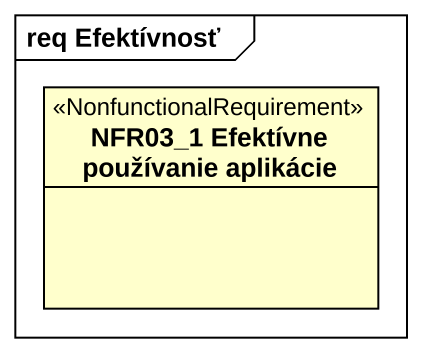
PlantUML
@startuml
mainframe req Efektívnosť
hide circle
hide empty members
class "NFR03_1 Efektívne používanie aplikácie" as NFR03_1_Efektívne <<NonfunctionalRequirement>>
@enduml
